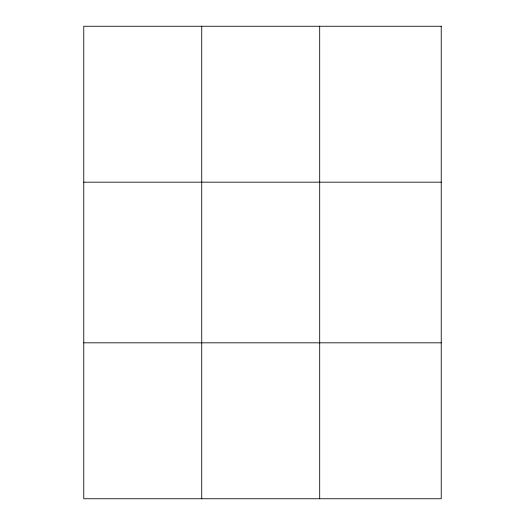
<?xml version="1.0" encoding="UTF-8"?>
<svg xmlns="http://www.w3.org/2000/svg" width="525" height="525" viewBox="0 0 525 525"><rect width="100%" height="100%" fill="white"/><g stroke="black" fill="none" stroke-linecap="round" stroke-linejoin="round"><path stroke-width="0.79" d="M201.731 26.25L201.731 498.75M319.692 26.25L319.692 498.75M83.77 182.175L441.23 182.175M83.77 342.825L441.23 342.825M441.23 26.25L441.23 498.75L83.77 498.75L83.77 26.25L441.23 26.25"/></g></svg>
